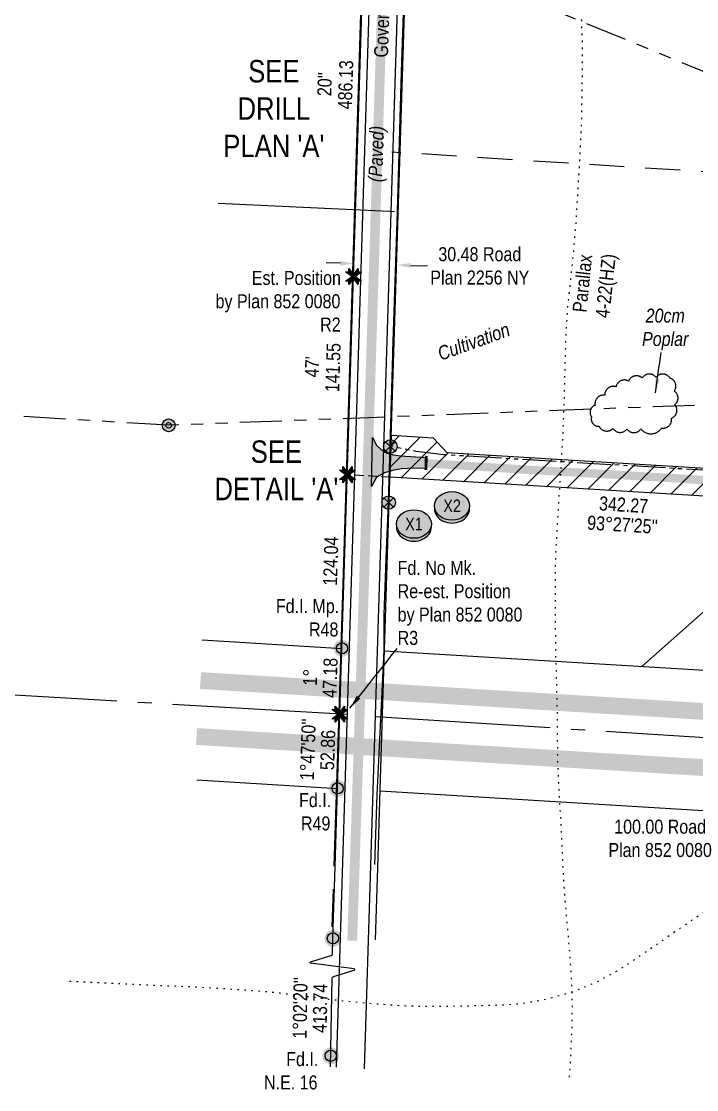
# Model space of a CAD drawing. Extents: x 296586 to 307845, y 5796063 to 5801446.
# Drawn here: x 299697 to 300179, y 5796191 to 5796954 of the extents above; entities that cross this region are included whole.
import ezdxf
from ezdxf.enums import TextEntityAlignment as Align

# ---------------------------------------------------------------- set-up
doc = ezdxf.new("R2010")
doc.units = 0
doc.header["$LTSCALE"] = 5
doc.header["$PDSIZE"] = 0.5
for name, pattern in [('0', [1, 1, 0]), ('foc-DOT', [1, 0.2, -0.8]), ('foc-DRILLPATH', [14.75, 6, -1.75, 1.75, -1.75, 1.75, -1.75]), ('foc-LSD', [8, 5, -3]), ('foc-QUARTERLINE', [33, 25, -3, 2, -3]), ('foc-TRAV', [1.875, 1.25, -0.625]), ('POWERLINE5', [7.8, 2.4, -0.6, 0.6, -0.6, 0.6, -0.6, 2.4])]:
    doc.linetypes.add(name, pattern=pattern)
doc.layers.get('Defpoints').update_dxf_attribs({"color": 9})
for name, color, linetype in [('AS-DRILL', 8, 'foc-DOT'), ('AS-DRILL-T', 8, 'Continuous'), ('AS-FENCE', 48, 'foc-FENCE'), ('AS-POWER', 104, 'foc-POWER'), ('AS-POWER-EXISTING', 72, 'POWERLINE5'), ('AS-ROADS', 254, 'Continuous'), ('AS-TELEPHONE', 224, 'foc-TEL'), ('C-WS-S', 8, 'Continuous'), ('L-BD', 7, 'Continuous'), ('L-DETAIL-T', 3, 'Continuous'), ('L-MON', 1, 'Continuous'), ('L-ROAD-T', 7, 'Continuous'), ('L-SEC', 7, 'Continuous'), ('L-SECQ', 8, 'foc-QUARTERLINE'), ('L-SECTION-LSD', 7, 'foc-LSD'), ('L-TITLEDB', 4, 'Continuous'), ('P-CROSSINGS', 250, 'Continuous'), ('P-PDRILLPATH', 12, 'foc-DRILLPATH'), ('P-PROPOSED', 10, 'Continuous'), ('P-PROPOSED-EXISTING-H', 59, 'Continuous'), ('P-TRAV', 4, 'foc-TRAV'), ('T-BUSH', 110, '0'), ('T-BUSH-T', 110, 'Continuous')]:
    doc.layers.add(name, color=color, linetype=linetype)
doc.layers.add('T-TEXT', color=48, linetype='Continuous', lineweight=18)
doc.styles.add('80CG', font='ARIALN.TTF', dxfattribs={"height": 10})
doc.styles.add('80L', font='ARIALN.TTF', dxfattribs={"height": 10})
doc.styles.add('80LS', font='ARIALNI.TTF', dxfattribs={"height": 10})
doc.styles.add('Crossing', font='ARIALN.TTF', dxfattribs={"height": 10})
doc.styles.add('foc-LtypeFont', font='ARIALN.TTF', dxfattribs={"height": 7.35})
doc.linetypes.add('foc-FENCE', pattern='A,10,-1,["X",foc-LtypeFont,S=0.2,R=0,X=-0.625,Y=-0.75],-1.24', length=12.24)
doc.linetypes.add('foc-POWER', pattern='A,6,-1,["P",foc-LtypeFont,S=0.2,R=0,X=-0.625,Y=-0.75],-1.24,4', length=12.24)
doc.linetypes.add('foc-TEL', pattern='A,2,-1,["T",foc-LtypeFont,S=0.2,R=0,X=-0.425,Y=-0.75],-1.24,8', length=12.24)
doc.linetypes.add('foc-TEL-NOLINE', pattern='A,0,-2,["T",foc-LtypeFont,S=0.2,R=0,X=-0.425,Y=-0.75],-10.24', length=12.24)
doc.dimstyles.new('Compass 5 000', dxfattribs={"dimscale": 5, "dimtxt": 9, "dimasz": 2, "dimexe": 0.2, "dimexo": 0.0625, "dimgap": 0.5, "dimtad": 0, "dimtih": 1, "dimtoh": 1, "dimzin": 0, "dimdsep": 46, "dimtxsty": '80CG', "dimcen": 0.1, "dimse1": 1, "dimse2": 1, "dimclrd": 256, "dimclrt": 256, "dimaunit": 1, "dimadec": 4, "dimazin": 0, "dimtfac": 0.06, "dimtofl": 0, "dimtmove": 0, "dimatfit": 1, "dimfxl": 0.2, "dimtolj": 1, "dimtzin": 0, "dimlwd": -1, "dimarcsym": 0})

# ---------------------------------------------------------------- blocks, each defined once
blk = doc.blocks.new('*D376')
at = {"layer": 'Defpoints', "color": 0, "transparency": 16777216}
for p in [(300021.49, 5796501.65), (300209.05, 5796490.27), (300015.44, 5796401.84)]:
    blk.add_point(p, dxfattribs=at)
at = {"layer": 'L-TITLEDB', "transparency": 16777216}
for p, q in [((300209.66, 5796500.25), (300210.27, 5796510.23)), ((300202.4, 5796380.48), (300201.79, 5796370.5)), ((300201.79, 5796370.5), (300191.79, 5796370.5))]:
    blk.add_line(p, q, dxfattribs=at)
for points in [[(300208, 5796500.35), (300211.32, 5796500.15), (300209.05, 5796490.27)], [(300200.73, 5796380.58), (300204.06, 5796380.38), (300203, 5796390.46)]]:
    blk.add_solid(points, dxfattribs=at)
at = {"layer": 'L-TITLEDB', "transparency": 16777216, "insert": (300153.07, 5796370.5), "char_height": 10, "attachment_point": 5, "style": '80CG'}
blk.add_mtext('\\A1;100.00 Road\\PPlan 852 0080', dxfattribs=at)
blk = doc.blocks.new('*D377')
at = {"layer": 'Defpoints', "color": 0, "transparency": 16777216}
for p in [(299936.33, 5796842.74), (299966.78, 5796841.8), (299964.86, 5796779.9)]:
    blk.add_point(p, dxfattribs=at)
at = {"layer": 'L-TITLEDB', "transparency": 16777216}
for p, q in [((299924.41, 5796781.16), (299914.42, 5796781.47)), ((299974.85, 5796779.59), (299986.9, 5796779.21))]:
    blk.add_line(p, q, dxfattribs=at)
for points in [[(299924.46, 5796782.82), (299924.36, 5796779.49), (299934.41, 5796780.84)], [(299974.91, 5796781.25), (299974.8, 5796777.92), (299964.86, 5796779.9)]]:
    blk.add_solid(points, dxfattribs=at)
at = {"layer": 'L-TITLEDB', "transparency": 16777216, "insert": (300024.26, 5796779.21), "char_height": 10, "attachment_point": 5, "style": '80CG'}
blk.add_mtext('\\A1;30.48 Road\\PPlan 2256 NY', dxfattribs=at)
blk = doc.blocks.new('fdia')
at = {"color": 255, "const_width": 1}
blk.add_lwpolyline([(-0.5, 0, 1), (0.5, 0, 1)], format="xyb", close=True, dxfattribs=at)
blk = doc.blocks.new('Fdiaa')
blk.add_blockref('fdia', (0, 0))
blk = doc.blocks.new('fdib')
at = {"color": 1, "const_width": 1.6}
blk.add_lwpolyline([(-0.4, 0, 1), (0.4, 0, 1)], format="xyb", close=True, dxfattribs=at)
at = {"color": 1}
blk.add_circle((0, 0), 0.8, dxfattribs=at)
blk = doc.blocks.new('Fdibb')
blk.add_blockref('fdib', (0, 0))
blk = doc.blocks.new('fdicc')
for name in ['Fdibb', 'Fdiaa']:
    blk.add_blockref(name, (0, 0))
blk = doc.blocks.new('FDI')
blk.add_blockref('fdicc', (0, 0))
blk = doc.blocks.new('POWERPOLE')
h = blk.add_hatch(color=255)
edge = h.paths.add_edge_path()
edge.add_arc((0, 0), 0.96, 0, 360)
at = {"linetype": 'Continuous'}
for p, q in [((0.68, -0.68), (-0.68, 0.68)), ((-0.68, -0.68), (0.68, 0.68))]:
    blk.add_line(p, q, dxfattribs=at)
blk.add_circle((0, 0), 0.96, dxfattribs=at)
blk = doc.blocks.new('TEMP')
h = blk.add_hatch(color=255)
h.dxf.hatch_style = 1
h.paths.add_polyline_path([(0, 0.25), (-0.67, 1.15), (-0.67, 0.67), (-1.15, 0.67), (-0.25, 0), (-1.15, -0.67), (-0.67, -0.67), (-0.67, -1.15), (0, -0.25), (0.67, -1.15), (0.67, -0.67), (1.15, -0.67), (0.25, 0), (1.15, 0.67), (0.67, 0.67), (0.67, 1.15)])
h.paths.add_polyline_path([(0.57, 0.85), (0.57, 0.57), (0.85, 0.57), (0.08, 0), (0.85, -0.57), (0.57, -0.57), (0.57, -0.85), (0, -0.08), (-0.57, -0.85), (-0.57, -0.57), (-0.85, -0.57), (-0.08, 0), (-0.85, 0.57), (-0.57, 0.57), (-0.57, 0.85), (0, 0.08)], flags=16)
h = blk.add_hatch(color=1)
h.dxf.hatch_style = 1
h.paths.add_polyline_path([(0, 0.08), (-0.57, 0.85), (-0.57, 0.57), (-0.85, 0.57), (-0.08, 0), (-0.85, -0.57), (-0.57, -0.57), (-0.57, -0.85), (0, -0.08), (0.57, -0.85), (0.57, -0.57), (0.85, -0.57), (0.08, 0), (0.85, 0.57), (0.57, 0.57), (0.57, 0.85)])
at = {"color": 1}
for p, q in [((-0.08, 0), (0.08, 0)), ((0, 0.08), (0, -0.08))]:
    blk.add_line(p, q, dxfattribs=at)
at = {"color": 255, "flags": 128}
blk.add_lwpolyline([(-0.25, 0), (-1.15, 0.67), (-0.67, 0.67), (-0.67, 1.15), (0, 0.25), (0.67, 1.15), (0.67, 0.67), (1.15, 0.67), (0.25, 0), (1.15, -0.67), (0.67, -0.67), (0.67, -1.15), (0, -0.25), (-0.67, -1.15), (-0.67, -0.67), (-1.15, -0.67)], close=True, dxfattribs=at)
at = {"color": 1, "flags": 128}
blk.add_lwpolyline([(-0.08, 0), (-0.85, 0.57), (-0.57, 0.57), (-0.57, 0.85), (0, 0.08), (0.57, 0.85), (0.57, 0.57), (0.85, 0.57), (0.08, 0), (0.85, -0.57), (0.57, -0.57), (0.57, -0.85), (0, -0.08), (-0.57, -0.85), (-0.57, -0.57), (-0.85, -0.57)], close=True, dxfattribs=at)
blk = doc.blocks.new('linebrk')
blk.add_lwpolyline([(0, 0.00175, -0.346152), (-0.00019, 0.0015), (-0.00314, 0.00055, 0.772575), (-0.00312, 0.00036), (0.00312, -0.00036, -0.772575), (0.00314, -0.00055), (0.00019, -0.0015, 0.346152), (0, -0.00175)], format="xyb")
blk = doc.blocks.new('xing2')
h = blk.add_hatch(color=50)
h.dxf.hatch_style = 1
edge = h.paths.add_edge_path()
edge.add_ellipse((0, 0), major_axis=(-12.5, 0), ratio=0.816297, start_angle=0, end_angle=360)
h = blk.add_hatch(color=250)
h.dxf.hatch_style = 1
edge = h.paths.add_edge_path()
edge.add_ellipse((0, -2.05), major_axis=(-12.5, 0), ratio=0.816297, start_angle=0, end_angle=180)
edge.add_line((12.5, -2.05), (12.5, 0))
edge.add_ellipse((0, 0), major_axis=(-12.5, 0), ratio=0.816297, start_angle=0, end_angle=180, ccw=False)
edge.add_line((-12.5, 0), (-12.5, -2.05))
at = {"color": 250}
blk.add_ellipse((0, 0), major_axis=(-12.5, 0), ratio=0.816297, dxfattribs=at)
blk.add_ellipse((0, -2.05), major_axis=(-12.5, 0), ratio=0.816297, start_param=0, end_param=3.141593, dxfattribs=at)
at = {"color": 250, "style": 'Crossing'}
blk.add_attdef('CROSSING', text='', height=9, dxfattribs=at).set_placement((0.09, 0.02), align=Align.MIDDLE_CENTER)
at = {"color": 250, "style": 'Crossing', "flags": 1}
for tag, p in [('OWNER', (0.09, -12.49)), ('DESCRIPTION', (0.09, -25.77)), ('LOCATION', (0.09, -39.3)), ('DWG_REF', (0.09, -52.84))]:
    blk.add_attdef(tag, text='', height=9, dxfattribs=at).set_placement(p, align=Align.MIDDLE_CENTER)
blk = doc.blocks.new('BH_C')
h = blk.add_hatch(color=255)
h.dxf.hatch_style = 1
edge = h.paths.add_edge_path()
edge.add_arc((0, 0), 1.01, 0, 360)
at = {"color": 14}
for radius in [0.91, 0.4]:
    blk.add_circle((0, 0), radius, dxfattribs=at)

msp = doc.modelspace()

# ---------------------------------------------------------------- hatches: boundary and pattern name
at = {"layer": 'AS-ROADS'}
h = msp.add_hatch(color=256, dxfattribs=at)
h.dxf.hatch_style = 1
h.paths.add_polyline_path([(299950.429, 5796651.319), (299953.855, 5796648.127), (299958.059, 5796645.482), (299962.498, 5796644.341), (299967.539, 5796643.601), (299978.528, 5796642.962), (299985.997, 5796642.389), (299985.782, 5796634.682), (299977.056, 5796634.835), (299968.409, 5796634.351), (299962.008, 5796633.229), (299956.156, 5796631.613), (299952.034, 5796629.417), (299950.209, 5796627.834), (299946.89, 5796621.842), (299947.56, 5796656.845)])
at = {"layer": 'P-PROPOSED-EXISTING-H'}
h = msp.add_hatch(dxfattribs=at)
h.set_pattern_fill('ANSI31', color=256, scale=3.5)
h.set_pattern_definition([(45, (17.686, 340.907), (-7.857724106, 7.857724106), [])])
h.paths.add_polyline_path([(299960.125, 5796628.333), (299961.062, 5796658.329), (299991.018, 5796656.52), (300000.687, 5796645.918), (300555.582, 5796612.395), (300554.927, 5796592.4)])

# ---------------------------------------------------------------- linework, layer by layer
at = {"layer": 'AS-DRILL', "flags": 128}
for points in [[(300118.129, 5797473.865), (300117.252, 5797457.626), (300115.98, 5797438.271), (300114.88, 5797419.2), (300114.042, 5797399.918), (300113.417, 5797380.728), (300112.837, 5797361.646), (300112.079, 5797342.361), (300111.055, 5797323.186), (300109.897, 5797303.927), (300108.879, 5797284.653), (300108.298, 5797265.561), (300107.369, 5797246.493), (300105.285, 5797227.611), (300102.915, 5797208.561), (300100.991, 5797189.653), (300099.702, 5797170.6), (300098.594, 5797151.339), (300096.975, 5797132.309), (300095.232, 5797113.184), (300093.668, 5797094.251), (300092.532, 5797075.282), (300091.662, 5797056.211), (300091.227, 5797037.013), (300091.816, 5797018.124), (300093.47, 5796999.102), (300095.321, 5796979.992), (300096.513, 5796960.938), (300097.265, 5796941.872), (300097.416, 5796922.791), (300097.165, 5796903.695), (300096.827, 5796884.393), (300096.028, 5796865.11), (300094.935, 5796845.948), (300093.84, 5796826.777), (300092.65, 5796807.709), (300091.022, 5796788.679), (300089.002, 5796769.395), (300087.007, 5796750.2), (300085.673, 5796731.058), (300085.089, 5796711.876), (300084.685, 5796692.697), (300084.067, 5796673.406), (300083.209, 5796654.125), (300082.099, 5796635.064), (300080.829, 5796616), (300079.71, 5796596.94), (300078.525, 5796577.772), (300077.959, 5796558.289), (300078.115, 5796539.087), (300078.167, 5796519.789), (300078.393, 5796500.594), (300079.009, 5796481.404), (300079.402, 5796462.112), (300079.499, 5796443.213), (300079.861, 5796423.913), (300080.667, 5796404.935), (300081.825, 5796385.773), (300082.766, 5796366.699), (300083.579, 5796347.411), (300084.878, 5796328.263), (300086.552, 5796309.23), (300088.226, 5796290.207), (300089.603, 5796271.256), (300090.195, 5796251.966), (300089.905, 5796232.872), (300088.985, 5796213.794), (300087.815, 5796197.083)], [(300692.948, 5796679.304), (300693.117, 5796679.267), (300693.406, 5796679.236), (300693.591, 5796679.118), (300693.672, 5796678.884), (300693.67, 5796678.584), (300693.553, 5796678.419), (300693.503, 5796678.431), (300693.327, 5796678.528), (300693.01, 5796678.601), (300692.603, 5796678.687), (300692.172, 5796678.915), (300691.808, 5796679.08), (300691.283, 5796679.211), (300690.851, 5796679.409), (300690.65, 5796679.647), (300690.552, 5796679.711), (300690.363, 5796679.719), (300690.143, 5796679.738), (300689.856, 5796679.809), (300689.666, 5796679.827), (300689.821, 5796679.681), (300690.163, 5796679.476), (300690.466, 5796679.304), (300690.699, 5796679.135), (300690.912, 5796678.946), (300691.002, 5796678.702), (300691.002, 5796678.692), (300690.724, 5796678.263), (300689.914, 5796677.525), (300689.129, 5796676.916), (300688.634, 5796676.566), (300687.069, 5796675.478), (300685.31, 5796674.298), (300683.245, 5796672.99), (300680.876, 5796671.565), (300678.362, 5796670.035), (300675.68, 5796668.292), (300672.696, 5796666.27), (300669.405, 5796664.082), (300665.735, 5796661.678), (300661.806, 5796659.064), (300657.648, 5796656.219), (300653.279, 5796653.103), (300648.646, 5796649.657), (300643.682, 5796645.945), (300638.545, 5796641.899), (300633.259, 5796637.418), (300627.794, 5796632.935), (300622.056, 5796628.633), (300616.065, 5796624.281), (300609.722, 5796619.603), (300603.015, 5796614.61), (300595.612, 5796609.234), (300587.536, 5796603.545), (300579.541, 5796597.883), (300571.938, 5796592.275), (300564.404, 5796586.615), (300556.597, 5796580.895), (300548.373, 5796575.022), (300540.035, 5796569.054), (300531.726, 5796562.784), (300523.413, 5796556.184), (300515.424, 5796549.691), (300507.545, 5796543.183), (300499.871, 5796536.778), (300492.5, 5796530.72), (300484.894, 5796525.032), (300476.882, 5796519.691), (300468.78, 5796514.604), (300460.806, 5796509.692), (300453.086, 5796504.899), (300445.665, 5796500.075), (300438.298, 5796495.078), (300430.519, 5796489.808), (300422.195, 5796484.179), (300414.147, 5796478.449), (300406.492, 5796472.763), (300398.51, 5796466.94), (300390.754, 5796461.239), (300383.116, 5796455.492), (300375.238, 5796449.745), (300366.88, 5796443.768), (300358.602, 5796437.807), (300350.358, 5796432.155), (300341.929, 5796426.661), (300333.569, 5796421.133), (300325.314, 5796415.462), (300317.307, 5796409.76), (300309.362, 5796404.096), (300301.123, 5796398.344), (300292.928, 5796392.67), (300284.843, 5796387.011), (300276.752, 5796381.453), (300268.764, 5796375.961), (300261.056, 5796370.468), (300253.54, 5796365.026), (300246.005, 5796359.836), (300238.162, 5796354.718), (300230.398, 5796349.578), (300222.751, 5796344.352), (300214.984, 5796338.881), (300207.328, 5796333.435), (300199.678, 5796328.14), (300192.307, 5796323.053), (300185.115, 5796318.199), (300177.775, 5796313.381), (300170.051, 5796308.219), (300162.125, 5796302.784), (300154.196, 5796297.279), (300146.103, 5796291.661), (300137.766, 5796285.963), (300129.219, 5796280.263), (300128.798, 5796279.99), (300120.245, 5796274.641), (300111.228, 5796269.681), (300101.99, 5796265.45), (300092.676, 5796261.833), (300083.84, 5796258.897), (300075.307, 5796256.519), (300066.551, 5796254.551), (300057.109, 5796252.97), (300052.351, 5796252.372), (300047.7, 5796251.929), (300043.023, 5796251.598), (300042.531, 5796251.567), (300038.289, 5796251.358), (300028.389, 5796251.058), (300017.872, 5796250.842), (300006.995, 5796250.65), (299996.081, 5796250.511), (299984.251, 5796250.508), (299971.325, 5796250.87), (299964.323, 5796251.223), (299957.117, 5796251.714), (299949.465, 5796252.303), (299941.715, 5796252.946), (299933.618, 5796253.703), (299925.615, 5796254.517), (299917.216, 5796255.457), (299908.571, 5796256.496), (299899.601, 5796257.669), (299890.591, 5796258.854), (299881.298, 5796259.959), (299872.119, 5796260.901), (299863.062, 5796261.657), (299853.842, 5796262.329), (299844.449, 5796262.949), (299841.354, 5796263.133), (299835.104, 5796263.516), (299825.697, 5796264.026), (299815.959, 5796264.519), (299807.397, 5796264.875), (299788.332, 5796265.655), (299769.053, 5796266.543), (299749.784, 5796267.472), (299730.515, 5796268.37), (299729.285, 5796268.423)]]:
    msp.add_lwpolyline(points, dxfattribs=at)
at = {"layer": 'AS-FENCE', "const_width": 2, "flags": 128}
msp.add_lwpolyline([(299985.74, 5796633.494), (299986.042, 5796643.647)], dxfattribs=at)
at = {"layer": 'AS-POWER', "flags": 128}
for points in [[(299949.294, 5796351.8), (299950.888, 5796401.518), (299956.004, 5796504.837), (299956.025, 5796530.34), (299957.553, 5796576.515), (299959.132, 5796610.304), (299960.344, 5796650.323), (299962.175, 5796715.826), (299962.249, 5796717.84), (299965.568, 5796818.066), (299968.357, 5796917.805), (299971.786, 5797022.964), (299975.215, 5797128.123), (299978.079, 5797193.407), (299979.891, 5797245.69), (299980.322, 5797258.12), (299975.681, 5797294.99), (299976.46, 5797320.619), (299978.139, 5797375.889), (299978.334, 5797382.335)], [(299837.397, 5796824.02), (299928.545, 5796819.725), (299959.794, 5796818.269), (299963.213, 5796818.152)]]:
    msp.add_lwpolyline(points, dxfattribs=at)
at = {"layer": 'AS-POWER-EXISTING', "flags": 128}
msp.add_lwpolyline([(300691.303, 5796612.882), (300685.699, 5796612.795), (300673.069, 5796612.359), (300643.118, 5796610.719), (300613.185, 5796609.871), (300574.091, 5796609.725), (300550.5, 5796611.378), (300516.641, 5796613.079), (300157.37, 5796634.983), (300027.858, 5796642.596), (299998.297, 5796644.464), (299978.499, 5796646.749), (299960.832, 5796650.512)], dxfattribs=at)
at = {"layer": 'AS-ROADS', "flags": 128}
for points, const_width in [([(299933.099, 5796297.472), (299941.071, 5796537.215), (299967.528, 5797382.941)], 7), ([(299986.138, 5796638.345), (300060.434, 5796633.576), (300137.914, 5796629.175), (300235.17, 5796623.242), (300387.859, 5796613.664), (300518.014, 5796606.058), (300571.607, 5796602.327)], 6), ([(299824.776, 5796483.212), (300923.952, 5796415.826)], 11.999), ([(299821.899, 5796443.281), (300921.075, 5796375.895)], 11.999)]:
    msp.add_lwpolyline(points, dxfattribs=dict(at, const_width=const_width))
msp.add_lwpolyline([(299950.429, 5796651.319), (299953.855, 5796648.127), (299958.059, 5796645.482), (299962.498, 5796644.341), (299967.539, 5796643.601), (299978.528, 5796642.962), (299985.997, 5796642.389), (299985.782, 5796634.682), (299977.056, 5796634.835), (299968.409, 5796634.351), (299962.008, 5796633.229), (299956.156, 5796631.613), (299952.034, 5796629.417), (299950.209, 5796627.834), (299946.89, 5796621.842), (299947.56, 5796656.845)], close=True, dxfattribs=at)
at = {"layer": 'AS-TELEPHONE', "linetype": 'foc-TEL-NOLINE', "flags": 128}
for points in [[(299920.261, 5796350.59), (299923.688, 5796460.346), (299948.526, 5797258.569)], [(299918.916, 5796307.505), (299919.754, 5796334.357)]]:
    msp.add_lwpolyline(points, dxfattribs=at)
at = {"layer": 'L-SEC', "flags": 128}
for points in [[(299921.799, 5796207.152), (299954.616, 5797262.385)], [(299941.886, 5796205.934), (299974.704, 5797261.155)]]:
    msp.add_lwpolyline(points, dxfattribs=at)
at = {"layer": 'L-SECQ', "flags": 128}
for points in [[(299929.628, 5796458.906), (298328.199, 5796552.388)], [(299949.714, 5796457.637), (301557.148, 5796353.976)]]:
    msp.add_lwpolyline(points, dxfattribs=at)
at = {"layer": 'L-SECTION-LSD', "flags": 128}
msp.add_lwpolyline([(300766.218, 5796809.941), (299961.436, 5796860.475)], dxfattribs=at)
at = {"layer": 'L-TITLEDB', "flags": 128}
for points in [[(299925.817, 5796506.2), (299949.284, 5797257.511)], [(299956.28, 5796505.248), (299979.719, 5797255.649)], [(300271.319, 5796609.533), (300140.085, 5796493.252)], [(299825.85, 5796512.236), (299925.817, 5796506.2)], [(299922.679, 5796406.227), (299925.817, 5796506.2)], [(299953.142, 5796405.271), (299956.28, 5796505.244)], [(299956.253, 5796504.362), (300373.851, 5796479.146)], [(299822.149, 5796412.284), (299922.679, 5796406.213)], [(299920.939, 5796350.568), (299922.679, 5796406.227)], [(299951.402, 5796349.616), (299953.142, 5796405.275)], [(299953.114, 5796404.375), (300367.824, 5796379.334)], [(299919.332, 5796299.158), (299920.939, 5796350.568)], [(299949.795, 5796298.206), (299951.402, 5796349.616)], [(299919.133, 5796288.179), (299919.332, 5796299.158)], [(299917.668, 5796207.403), (299918.816, 5796270.713)]]:
    msp.add_lwpolyline(points, dxfattribs=at)
at = {"layer": 'P-PDRILLPATH'}
for p, q in [((299801.994, 5796665.426), (297404.475, 5796811.582)), ((300693.602, 5796699.292), (299801.994, 5796665.426))]:
    msp.add_line(p, q, dxfattribs=at)
at = {"layer": 'P-PDRILLPATH', "flags": 128}
msp.add_lwpolyline([(299963.903, 5797008.303), (300693.93, 5796709.286)], dxfattribs=at)
at = {"layer": 'P-PROPOSED', "flags": 128}
msp.add_lwpolyline([(299960.125, 5796628.333), (299961.062, 5796658.329), (299991.018, 5796656.52), (300000.687, 5796645.918), (300555.582, 5796612.395), (300554.927, 5796592.4)], close=True, dxfattribs=at)
at = {"layer": 'P-TRAV', "flags": 128}
msp.add_lwpolyline([(299960.125, 5796628.333), (299929.689, 5796630.172)], dxfattribs=at)
at = {"layer": 'T-BUSH', "flags": 128}
msp.add_lwpolyline([(300154.117, 5796663.543, 0.5205671), (300161.172, 5796670.468, 0.5205671), (300163.561, 5796680.178, 0.5205671), (300163.149, 5796689.825, 0.5205671), (300160.089, 5796699.116, 0.5205671), (300150.109, 5796699.733, 0.5205671), (300140.222, 5796699.243, 0.5205671), (300130.487, 5796696.959, 0.5205671), (300121.55, 5796692.966, 0.5205671), (300113.546, 5796686.971, 0.5205671), (300106.629, 5796679.773, 0.5205671), (300104.091, 5796671.502, 0.5205671), (300109.501, 5796664.717, 0.5205671), (300119.391, 5796663.242, 0.5205671), (300129.341, 5796662.694, 0.5205671), (300139.339, 5796662.881, 0.5205671)], format="xyb", close=True, dxfattribs=at)

# ---------------------------------------------------------------- block references
at = {"layer": 'AS-POWER-EXISTING', "xscale": 4.999999999999956, "yscale": 4.999999999999956, "zscale": 4.999999999999956}
for p in [(299960.344, 5796650.323), (299959.132, 5796610.304)]:
    msp.add_blockref('POWERPOLE', p, dxfattribs=at)
at = {"layer": 'C-WS-S', "xscale": 4.999705949999981, "yscale": 4.999705949999981, "zscale": 4.999705949999981}
msp.add_blockref('BH_C', (299801.994, 5796665.426), dxfattribs=at)
at = {"layer": 'L-MON'}
for name, p, xscale, yscale, zscale in [('TEMP', (299934.108, 5796771.644), 4.999705949999979, 4.999705949999979, 4.999705949999979), ('TEMP', (299929.689, 5796630.172), 4.999705949999972, 4.999705949999972, 4.999705949999972), ('FDI', (299925.817, 5796506.2), 4.999999999999956, 4.999999999999956, 4.999999999999956), ('TEMP', (299924.342, 5796459.215), 4.999705949999979, 4.999705949999979, 4.999705949999979), ('FDI', (299922.679, 5796406.227), 4.999999999999956, 4.999999999999956, 4.999999999999956), ('FDI', (299919.332, 5796299.158), 4.999999999999956, 4.999999999999956, 4.999999999999956), ('FDI', (299917.812, 5796215.302), 4.999999999999956, 4.999999999999956, 4.999999999999956)]:
    msp.add_blockref(name, p, dxfattribs=dict(at, xscale=xscale, yscale=yscale, zscale=zscale))
at = {"layer": 'L-TITLEDB', "xscale": 4999.70594999996, "yscale": 4999.70594999996, "zscale": 4999.70594999996, "rotation": 178.9612710543168}
msp.add_blockref('linebrk', (299918.975, 5796279.446), dxfattribs=at)
at = {"layer": 'P-CROSSINGS', "xscale": 0.99994119, "yscale": 0.99994119, "zscale": 0.99994119}
for p, values in [((300004.392, 5796607.915), {'CROSSING': 'X2'}), ((299977.162, 5796594.961), {'CROSSING': 'X1'})]:
    msp.add_blockref('xing2', p, dxfattribs=at).add_auto_attribs(values)

# ---------------------------------------------------------------- texts
at = {"layer": 'AS-DRILL-T', "insert": (300088.305, 5796726.71), "char_height": 10, "attachment_point": 1, "rotation": 84.02193, "style": '80L'}
msp.add_mtext_dynamic_manual_height_columns('\\pi20.125;Parallax\\P\\pi17.84;4-22(HZ)', width=80.67299, gutter_width=50, heights=[0], dxfattribs=at)
at = {"layer": 'L-BD', "style": '80L'}
for s, rotation, p in [('486.13', 88.211, (299928.379, 5796908.524)), ("20''", 88.211, (299913.387, 5796908.992)), ('141.55', 88.211, (299919.43, 5796706.66)), ("47'", 88.211, (299904.438, 5796707.129)), ('342.27', 356.5428, (300127.003, 5796608.735)), ("93°27'25''", 356.5428, (300126.144, 5796594.511)), ('124.04', 88.211, (299917.759, 5796568.498)), ('47.18', 88.2022, (299917.254, 5796485.109)), ('1%%D', 88.2022, (299903.011, 5796485.556)), ("1°47'50''", 88.2022, (299901.395, 5796434.054)), ('52.86', 88.2022, (299915.637, 5796433.607)), ("1°02'20''", 88.9613, (299895.887, 5796249.493)), ('413.74', 88.9613, (299910.134, 5796249.235))]:
    msp.add_text(s, height=9.9994, rotation=rotation, dxfattribs=at).set_placement(p, align=Align.MIDDLE)
at = {"layer": 'L-DETAIL-T', "char_height": 16, "attachment_point": 5, "style": '80CG'}
for s, insert, width in [("SEE\\PDRILL\\PPLAN 'A'", (299877.138, 5796891.574), 71.47241), ("SEE\\PDETAIL 'A'", (299878.937, 5796633.308), 87.76709)]:
    msp.add_mtext(s, dxfattribs=dict(at, insert=insert, width=width))
at = {"layer": 'L-MON', "char_height": 9.99941, "attachment_point": 1, "style": '80L'}
for s, width, insert in [('\\pi30.746;Est. Position\\P\\pi4.8334;by Plan 852 0080\\P\\pi79.563;R2', 92.71363, (299830.654, 5796775.664)), ('Fd. No Mk.\\PRe-est. Position\\Pby Plan 852 0080\\PR3', 92.71363, (299965.555, 5796568.686)), ('\\pi6.3133;Fd.I. Mp.\\P\\pi29.968;R48', 49.57812, (299872.277, 5796541.392)), ('\\pi22.079;Fd.I.\\P\\pi23.45;R49', 43.06044, (299873.082, 5796402.882)), ('\\pi22.079;Fd.I.\\P\\pi6.255;N.E. 16', 43.06044, (299863.883, 5796217.978))]:
    msp.add_mtext_dynamic_manual_height_columns(s, width=width, gutter_width=50, heights=[0], dxfattribs=dict(at, insert=insert))
at = {"layer": 'L-ROAD-T', "style": '80L'}
msp.add_text('Government Road Allowance', height=10, rotation=88.218062, dxfattribs=at).set_placement((299955.961, 5797002.498), align=Align.MIDDLE_CENTER)
at = {"layer": 'T-BUSH-T', "insert": (300156.708, 5796733.896), "char_height": 9.99941, "attachment_point": 5, "style": '80L'}
msp.add_mtext_dynamic_manual_height_columns('{\\fArial Narrow|b0|i1|c0|p34;20cm\\PPoplar}', width=34.20641, gutter_width=47.5, heights=[0], dxfattribs=at)
at = {"layer": 'T-TEXT', "style": '80LS'}
for s, height, rotation, p in [('(Paved)', 10, 88.218062, (299950.195, 5796859.159)), ('Cultivation', 9.99941, 20, (300019.873, 5796725.277))]:
    msp.add_text(s, height=height, rotation=rotation, dxfattribs=at).set_placement(p, align=Align.MIDDLE_CENTER)

# ---------------------------------------------------------------- dimensions: what is measured, and where the dimension line sits
at = {"layer": 'L-TITLEDB'}
for base, p1, p2, angle, text, picture, middle in [((299964.859, 5796779.897), (299936.334, 5796842.743), (299966.785, 5796841.796), 358.21817, '30.48 Road\\PPlan 2256 NY', '*D377', (300024.263, 5796779.211)), ((300209.055, 5796490.269), (300015.438, 5796401.835), (300021.492, 5796501.646), 86.528901, '100.00 Road\\PPlan 852 0080', '*D376', (300153.065, 5796370.495))]:
    dim = msp.add_linear_dim(base=base, p1=p1, p2=p2, angle=angle, text=text, dimstyle='Compass 5 000', dxfattribs=at)
    dim.commit()
    dim.dimension.update_dxf_attribs({"geometry": picture, "text_midpoint": middle, "dimtype": 161})

# ---------------------------------------------------------------- leaders
at = {"layer": 'L-MON', "path_type": 1}
msp.add_leader([(299931.485, 5796463.531), (299965.244, 5796506.106)], dimstyle='Compass 5 000', override={"dimgap": 0.5, "dimtad": 0}, dxfattribs=at)
at = {"layer": 'T-BUSH-T', "path_type": 1}
msp.add_leader([(300149.814, 5796688.581), (300153.721, 5796717.359)], dimstyle='Compass 5 000', override={"dimgap": 0.5, "dimtad": 0}, dxfattribs=at)

doc.saveas('drawing.dxf')
